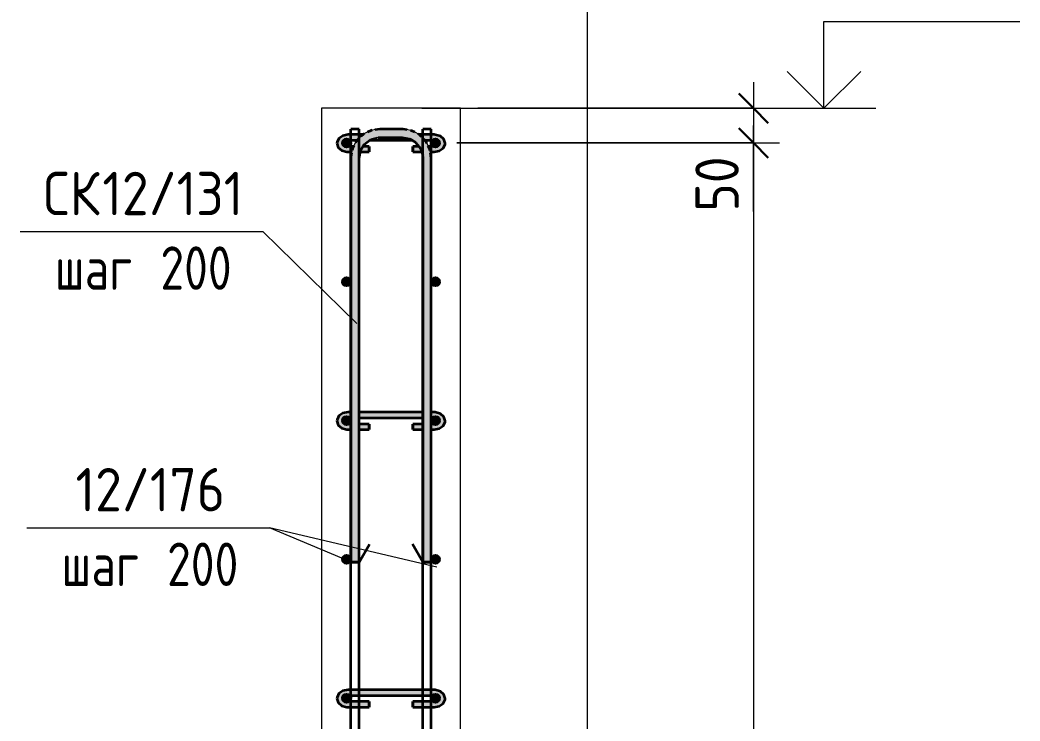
# Model space of a CAD drawing. Header units: millimetres. Extents: x -39709 to 12452, y -4989 to 80275.
# Drawn here: x 3761 to 5201, y -533 to 477 of the extents above; entities that cross this region are included whole.
import ezdxf

# ---------------------------------------------------------------- set-up
doc = ezdxf.new("R2010")
doc.units = ezdxf.units.MM
for name, color, linetype, lineweight in [('AA_Dim', 7, 'Continuous', 9), ('AA_Dim-25', 7, 'Continuous', 9), ('AA_Oformlenie', 7, 'Continuous', 9), ('AA_Vinoska', 7, 'Continuous', 9), ('AA_Visotnaya otmetka', 7, 'Continuous', 9), ('AF_Stena_Опалубка', 253, 'Continuous', 20), ('KR_Armatura', 7, 'Continuous', 20), ('KR_Armatura_Tonkie', 7, 'Continuous', 20)]:
    doc.layers.add(name, color=color, linetype=linetype, lineweight=lineweight)
doc.styles.add('ISOCPEUR_6', font='isocpeur.TTF', dxfattribs={"width": 0.9, "height": 62.5})
doc.styles.add('ISOCPEUR_7', font='isocpeur.TTF', dxfattribs={"width": 0.8, "height": 62.5})
doc.dimstyles.new('00_Точн_3_знака__прозр__2', dxfattribs={"dimscale": 304.8, "dimtxt": 62.672186, "dimasz": 0.139436, "dimexe": 0.123031, "dimexo": 0.082021, "dimgap": 0.008202, "dimtad": 1, "dimdec": 3, "dimrnd": 0.001, "dimdsep": 46, "dimtxsty": 'ISOCPEUR_6', "dimblk1": 'OBLIQUE', "dimblk2": 'OBLIQUE', "dimsah": 1, "dimcen": 0.09, "dimdle": 0.123031, "dimazin": 0, "dimtfac": 1, "dimtdec": 4, "dimtix": 1, "dimtmove": 1, "dimatfit": 3, "dimfxl": 1, "dimtvp": 1, "dimtolj": 1, "dimtzin": 0, "dimlwd": 18, "dimlwe": 18, "dimarcsym": 2})
doc.dimstyles.new('00_Точн_3_знака__прозр__3', dxfattribs={"dimscale": 304.8, "dimtxt": 62.672186, "dimasz": 0.139436, "dimexe": 0.123031, "dimexo": 0.082021, "dimgap": 0.008202, "dimtad": 1, "dimdec": 3, "dimrnd": 0.001, "dimdsep": 46, "dimtxsty": 'ISOCPEUR_6', "dimblk1": 'OBLIQUE', "dimblk2": 'OBLIQUE', "dimsah": 1, "dimcen": 0.09, "dimdle": 0.123031, "dimazin": 0, "dimtfac": 1, "dimtdec": 4, "dimtix": 1, "dimtmove": 0, "dimatfit": 3, "dimfxl": 1, "dimtvp": 1, "dimtolj": 1, "dimtzin": 0, "dimlwd": 18, "dimlwe": 18, "dimarcsym": 2})

# ---------------------------------------------------------------- blocks, each defined once
blk = doc.blocks.new('350_Стержень П торец СК-СГ _НесАрм_РабПлоск_ - 350_Стержень П торец СК-СГ _НесАрм_РабПлоск_-4048872-2-2 Армирование')
at = {"layer": 'KR_Armatura_Tonkie', "lineweight": 35}
blk.add_hatch(color=14, dxfattribs=at).paths.add_polyline_path([(-77196.1, -303.9), (-77196, 279.3), (-77195.1, 285.8), (-77192.1, 293.1), (-77187.3, 299.3), (-77181, 304.1), (-77173.8, 307.1), (-77166, 308.2), (-77134, 308.2), (-77126.1, 307.1), (-77118.1, 303.5), (-77112.6, 299.3), (-77107.8, 293.1), (-77104.8, 285.8), (-77103.8, 278), (-77103.8, -303.9), (-77092.1, -303.9), (-77092.1, 278), (-77093.6, 288.8), (-77097.7, 298.9), (-77104.4, 307.6), (-77113, 314.2), (-77123.1, 318.4), (-77134, 319.8), (-77166, 319.8), (-77176.8, 318.4), (-77186.9, 314.2), (-77196, 307), (-77202.2, 298.9), (-77206.4, 288.8), (-77207.8, 278), (-77207.8, -303.9)])
at = {"layer": 'KR_Armatura'}
for p, q in [((-77134, 319.8), (-77166, 319.8)), ((-77166, 308.2), (-77134, 308.2)), ((-77207.8, 278), (-77207.8, -303.9)), ((-77196.1, -303.9), (-77196.1, 278)), ((-77103.8, 278), (-77103.8, -303.9)), ((-77092.1, -303.9), (-77092.1, 278)), ((-77207.8, -303.9), (-77196.1, -303.9)), ((-77103.8, -303.9), (-77092.1, -303.9))]:
    blk.add_line(p, q, dxfattribs=at)
for centre, radius, start, end in [((-77166, 278), 41.8, 90, 135.9527), ((-77134, 278), 41.8, 44.0473, 90), ((-77166, 278), 41.8, 135.9527, 180), ((-77166, 278), 30.2, 90, 177.51), ((-77134, 278), 30.2, 2.49, 90), ((-77134, 278), 41.8, 360, 44.0473), ((-77166, 278), 30.2, 177.51, 180), ((-77134, 278), 30.2, 0, 2.49)]:
    blk.add_arc(centre, radius, start, end, dxfattribs=at)
at = {"layer": 'KR_Armatura_Tonkie', "lineweight": 35}
for p, q in [((-77207.8, -303.9), (-77196.1, -303.9)), ((-77103.8, -303.9), (-77092.1, -303.9))]:
    blk.add_line(p, q, dxfattribs=at)
blk = doc.blocks.new('350_Стержень П торец СК-СГ _НесАрм_РабПлоск_ - 350_Стержень П торец СК-СГ _НесАрм_РабПлоск_-V28-2-2 Армирование')
at = {"layer": 'KR_Armatura_Tonkie', "lineweight": 35}
h = blk.add_hatch(color=14, dxfattribs=at)
h.paths.add_polyline_path([(-77196.1, 278), (-77196, 278), (-77194.7, 286.3), (-77191.9, 293.1), (-77187, 299.3), (-77180.6, 304.1), (-77173.7, 307), (-77175.3, 306.5), (-77181.7, 303.6), (-77187.8, 298.7), (-77192.2, 292.7), (-77195.1, 285.8), (-77196.1, 278.6)])
h.paths.add_polyline_path([(-77207.8, 278), (-77206.3, 289), (-77201.9, 299.3), (-77194.8, 308.1), (-77186, 314.6), (-77175.8, 318.5), (-77177.2, 318.4), (-77187.1, 314.2), (-77196, 307.2), (-77202.5, 298.5), (-77206.5, 288.8), (-77208, 278)])
for points in [[(-77134, 319.8), (-77134, 320), (-77140.7, 319.8)], [(-77208, -303.9), (-77207.8, -303.9), (-77208, -303)], [(-77092.1, -303.9), (-77092, -303.9), (-77092.1, -303)]]:
    blk.add_hatch(color=14, dxfattribs=at).paths.add_polyline_path(points)
h = blk.add_hatch(color=14, dxfattribs=at)
h.paths.add_polyline_path([(-77103.8, 278), (-77103.8, 278), (-77105.1, 286.4), (-77108.3, 293.7), (-77113.2, 299.8), (-77119.3, 304.3), (-77126.2, 307.1), (-77125.8, 306.8), (-77118.9, 303.9), (-77112.5, 298.9), (-77107.8, 292.6), (-77105, 285.8), (-77104, 278)])
h.paths.add_polyline_path([(-77092, 278), (-77093.6, 289.3), (-77097.8, 299.3), (-77104.7, 308.1), (-77113.4, 314.6), (-77123.1, 318.6), (-77123, 318.3), (-77112.7, 314), (-77103.8, 306.9), (-77097.5, 298.3), (-77093.4, 287.8), (-77092.1, 278)])
for p, q in [((-77166, 320), (-77173.4, 318.9)), ((-77134, 320), (-77166, 320)), ((-77168.3, 307.9), (-77166, 308)), ((-77166, 308), (-77134, 308)), ((-77134, 308), (-77123.6, 306.1)), ((-77122.9, 305.8), (-77114.1, 300.5)), ((-77196, 278), (-77194.1, 288.3)), ((-77193.7, 289.1), (-77188.4, 297.8)), ((-77208, 278), (-77208, -303.9)), ((-77196, -303.9), (-77196, 278)), ((-77104.1, 280.4), (-77104, 278)), ((-77104, 278), (-77104, -303.9)), ((-77092, 278), (-77093.1, 285.4)), ((-77092, -303.9), (-77092, 278)), ((-77196, -303.9), (-77181, -277.9)), ((-77104, -303.9), (-77119, -277.9)), ((-77200.4, -303.9), (-77208, -303.9)), ((-77207.8, -303.9), (-77196.2, -303.9)), ((-77196, -303.9), (-77200.4, -303.9)), ((-77103.8, -303.9), (-77104, -303.9)), ((-77103.8, -303.9), (-77092.2, -303.9)), ((-77092, -303.9), (-77103.8, -303.9))]:
    blk.add_line(p, q, dxfattribs=at)
at = {"layer": 'KR_Armatura_Tonkie', "lineweight": 35, "flags": 128}
for points in [[(-77177.1, 318.3), (-77178.6, 318), (-77183.6, 315.6)], [(-77126.7, 318.9), (-77132.4, 320), (-77134, 320)], [(-77115.8, 315.4), (-77119.8, 317.5), (-77122.1, 318)], [(-77196.8, 305.9), (-77199.4, 303.4), (-77201, 300.5)], [(-77187.9, 313.5), (-77190.1, 312.3), (-77193.3, 309.3)], [(-77188.4, 297.9), (-77179.8, 304.6), (-77170, 307.6)], [(-77106.1, 308.9), (-77108.5, 311.4), (-77111.5, 313)], [(-77098.5, 299.9), (-77099.6, 302.2), (-77102.7, 305.3)], [(-77203.3, 296.2), (-77205.5, 292.1), (-77206, 289.8)], [(-77114, 300.4), (-77107.4, 291.9), (-77104.3, 282)], [(-77093.7, 289.1), (-77093.9, 290.7), (-77096.4, 295.6)], [(-77206.8, 285.2), (-77207.9, 279.5), (-77208, 278)]]:
    blk.add_lwpolyline(points, dxfattribs=at)
blk = doc.blocks.new('350_Стержень П торец СК-СГ _НесАрм_РабПлоск_ - 350_Стержень П торец СК-СГ _НесАрм_РабПлоск_-4142405-2-2 Армирование')
at = {"layer": 'KR_Armatura_Tonkie'}
for points in [[(-77214, -1106), (-77212.4, -1105.8), (-77211, -1105.2), (-77209.7, -1104.2), (-77208.8, -1103), (-77208.2, -1101.6), (-77208, -1100), (-77208.2, -1098.4), (-77208.8, -1097), (-77209.7, -1095.8), (-77211, -1094.8), (-77212.4, -1094.2), (-77214, -1094), (-77215.5, -1094.2), (-77217, -1094.8), (-77218.2, -1095.8), (-77219.2, -1097), (-77219.8, -1098.4), (-77220, -1100), (-77219.8, -1101.6), (-77219.2, -1103), (-77218.2, -1104.2), (-77217, -1105.2), (-77215.5, -1105.8)], [(-77086, -1106), (-77084.4, -1105.8), (-77083, -1105.2), (-77081.7, -1104.2), (-77080.8, -1103), (-77080.2, -1101.6), (-77080, -1100), (-77080.2, -1098.4), (-77080.8, -1097), (-77081.7, -1095.8), (-77083, -1094.8), (-77084.4, -1094.2), (-77086, -1094), (-77087.5, -1094.2), (-77089, -1094.8), (-77090.2, -1095.8), (-77091.2, -1097), (-77091.8, -1098.4), (-77092, -1100), (-77091.8, -1101.6), (-77091.2, -1103), (-77090.2, -1104.2), (-77089, -1105.2), (-77087.5, -1105.8)]]:
    blk.add_hatch(color=256, dxfattribs=at).paths.add_polyline_path(points)
at = {"layer": 'AA_Oformlenie'}
for centre, start, end in [((-77214, -1100), 90, 270), ((-77214, -1100), 270, 90), ((-77086, -1100), 90, 270), ((-77086, -1100), 270, 90)]:
    blk.add_arc(centre, 6, start, end, dxfattribs=at)
at = {"layer": 'KR_Armatura_Tonkie', "lineweight": 35}
for centre in [(-77214, -1100), (-77086, -1100)]:
    blk.add_circle(centre, 6, dxfattribs=at)
blk = doc.blocks.new('261_Шпилька массив _НесАрм_РабПлоск_ - 8 А240-4153523-2-2 Армирование')
at = {"layer": 'KR_Armatura_Tonkie', "lineweight": 35}
for points in [[(-77211.8, 287), (-77211.8, 293.8), (-77214.4, 294.1), (-77216.5, 294.6), (-77217, 294.8), (-77218.7, 296.5), (-77219.2, 297), (-77219.9, 299.5), (-77219.9, 300.1), (-77219.3, 302.6), (-77218.7, 303.6), (-77217.9, 304.5), (-77217, 305.2), (-77215.5, 305.8), (-77214, 306), (-77211.8, 306), (-77211.8, 310.8), (-77217.9, 310), (-77223.1, 307.5), (-77226.6, 303.8), (-77227.8, 299.5), (-77226.6, 295.2), (-77222.8, 291.1), (-77220.1, 289), (-77217.9, 288), (-77215.2, 287.6)], [(-77088, 287), (-77080.4, 288.5), (-77075.6, 291.6), (-77073, 295.6), (-77072, 299.5), (-77073.2, 303.8), (-77076.6, 307.5), (-77082.1, 310), (-77088, 310.8), (-77088, 305.6), (-77086.9, 305.9), (-77085.9, 306), (-77083.8, 305.5), (-77082.1, 304.5), (-77081.2, 303.5), (-77080.5, 302.3), (-77080.1, 301.2), (-77080.1, 299.2), (-77080.2, 298.4), (-77081, 296.6), (-77081.9, 295.6), (-77084, 294.4), (-77085.3, 294.1), (-77088, 293.8), (-77088, 287.2)], [(-77211.8, -113), (-77211.8, -106.2), (-77214.4, -105.9), (-77216.5, -105.4), (-77217, -105.2), (-77218.7, -103.5), (-77219.2, -103), (-77219.9, -100.5), (-77219.9, -99.9), (-77219.3, -97.5), (-77218.7, -96.4), (-77217.9, -95.5), (-77217, -94.8), (-77215.5, -94.2), (-77214, -94), (-77211.8, -94), (-77211.8, -89.2), (-77217.9, -90), (-77223.1, -92.5), (-77226.6, -96.2), (-77227.8, -100.5), (-77226.6, -104.8), (-77222.8, -108.9), (-77220.5, -110.8), (-77217.9, -112), (-77215.2, -112.4)], [(-77088, -113), (-77080.4, -111.5), (-77075.6, -108.4), (-77073.2, -104.8), (-77072, -100.5), (-77073.2, -96.2), (-77076.6, -92.5), (-77082.1, -90), (-77088, -89.2), (-77088, -94.4), (-77086.9, -94.1), (-77085.9, -94), (-77083.8, -94.5), (-77082.1, -95.5), (-77081.2, -96.5), (-77080.5, -97.7), (-77080.1, -98.8), (-77080.1, -100.8), (-77080.2, -101.6), (-77081, -103.4), (-77081.8, -104.3), (-77084, -105.6), (-77085.3, -105.9), (-77088, -106.2), (-77088, -112.8)], [(-77211.8, -513), (-77211.8, -506.2), (-77214.4, -505.9), (-77216.5, -505.4), (-77217, -505.1), (-77218.7, -503.5), (-77219.2, -503), (-77219.9, -500.5), (-77219.9, -499.9), (-77219.3, -497.4), (-77218.7, -496.4), (-77217.9, -495.5), (-77217, -494.8), (-77215.5, -494.2), (-77214, -494), (-77211.8, -494), (-77211.8, -489.2), (-77217.9, -490), (-77223.1, -492.5), (-77226.6, -496.2), (-77227.8, -500.5), (-77226.3, -505.1), (-77222.8, -508.9), (-77220.1, -511), (-77217.9, -512), (-77215.2, -512.4)], [(-77211.8, -489.2), (-77088, -489.2), (-77088, -488), (-77211.8, -488.1), (-77211.8, -488.5)], [(-77186, -496), (-77090.2, -495.8), (-77088, -494), (-77088, -489.2), (-77211.8, -489.2), (-77211.8, -494.5), (-77210.1, -495.5), (-77209.2, -496), (-77196, -496)], [(-77088, -513), (-77080.4, -511.5), (-77075.6, -508.4), (-77073.2, -504.8), (-77072, -500.5), (-77073.2, -496.2), (-77076.6, -492.5), (-77082.1, -490), (-77088, -489.2), (-77088, -494.4), (-77086.9, -494.1), (-77085.9, -494), (-77083.8, -494.5), (-77082.1, -495.5), (-77081.2, -496.5), (-77080.5, -497.7), (-77080.1, -498.8), (-77080.1, -500.8), (-77080.2, -501.6), (-77081, -503.4), (-77081.8, -504.3), (-77084, -505.6), (-77085.3, -505.9), (-77088, -506.2), (-77088, -512.8)], [(-77211.8, -506.2), (-77181.5, -506.2), (-77181.5, -505), (-77211, -505.2), (-77211.8, -505.8)], [(-77181.5, -513), (-77181.5, -506.2), (-77211.8, -506.2), (-77211.8, -513), (-77186, -513)], [(-77104, -506.2), (-77088, -506), (-77088.2, -505.5), (-77089.6, -505), (-77118.3, -505.1), (-77118.3, -506.2)], [(-77092, -513), (-77088, -512.8), (-77088, -506.2), (-77118.3, -506.2), (-77118.3, -513), (-77095.4, -513)]]:
    blk.add_hatch(color=256, dxfattribs=at).paths.add_polyline_path(points)
h = blk.add_hatch(color=256, dxfattribs=at)
h.paths.add_polyline_path([(-77211.8, 293.8), (-77211.8, 294.5), (-77212.4, 294)])
h.paths.add_polyline_path([(-77226.6, 303.8), (-77223.1, 307.5), (-77217.9, 310), (-77211.8, 310.8), (-77211.8, 312), (-77217.9, 311), (-77220.5, 309.8), (-77223.8, 307.2)])
h = blk.add_hatch(color=256, dxfattribs=at)
h.paths.add_polyline_path([(-77211.8, 310.8), (-77191.6, 310.8), (-77190.3, 312), (-77211.8, 311.9), (-77211.8, 311.5)])
h.paths.add_polyline_path([(-77104, 310.8), (-77088, 310.8), (-77088, 312), (-77109.6, 311.8), (-77108.3, 310.8), (-77104.3, 310.8)])
h = blk.add_hatch(color=256, dxfattribs=at)
h.paths.add_polyline_path([(-77097.6, 304), (-77090.2, 304.2), (-77088, 306), (-77088, 310.8), (-77108.1, 310.7), (-77103.6, 306.8), (-77101.4, 304), (-77097.7, 304)])
h.paths.add_polyline_path([(-77126.2, 304), (-77119.3, 304.1), (-77126.4, 307), (-77134, 308), (-77166, 308), (-77173.8, 307), (-77180.8, 304), (-77140.7, 304)])
h.paths.add_polyline_path([(-77209.2, 304), (-77198.4, 304.2), (-77195.1, 308.1), (-77191.6, 310.8), (-77211.8, 310.8), (-77211.8, 305.5), (-77210.1, 304.5), (-77209.5, 304)])
h = blk.add_hatch(color=256, dxfattribs=at)
h.paths.add_polyline_path([(-77088, 293.8), (-77087.5, 294.2), (-77088, 294.2), (-77088, 294)])
h.paths.add_polyline_path([(-77073.2, 303.8), (-77075.6, 307.4), (-77080.4, 310.5), (-77088, 311.9), (-77088, 310.8), (-77081.8, 310), (-77076.6, 307.5)])
h = blk.add_hatch(color=256, dxfattribs=at)
h.paths.add_polyline_path([(-77211.8, 293.8), (-77204.5, 293.8), (-77204, 295), (-77211, 294.8), (-77211.8, 294.2)])
h.paths.add_polyline_path([(-77181.5, 293.8), (-77181.5, 295), (-77190.5, 294.9), (-77191.3, 293.8), (-77186, 293.8)])
h = blk.add_hatch(color=256, dxfattribs=at)
h.paths.add_polyline_path([(-77181.5, 287), (-77181.5, 293.8), (-77191.3, 293.8), (-77192.3, 292.1), (-77194.4, 287), (-77186, 287)])
h.paths.add_polyline_path([(-77208.7, 287), (-77206.8, 287.2), (-77206.1, 289.8), (-77204.5, 293.8), (-77211.8, 293.8), (-77211.8, 287)])
h = blk.add_hatch(color=256, dxfattribs=at)
h.paths.add_polyline_path([(-77118.3, 293.8), (-77108.8, 294), (-77109.5, 295), (-77118.3, 294.9), (-77118.3, 294.5)])
h.paths.add_polyline_path([(-77095.4, 293.8), (-77088, 294), (-77088.2, 294.5), (-77089.6, 295), (-77095.9, 294.9), (-77095.4, 293.8)])
h = blk.add_hatch(color=256, dxfattribs=at)
h.paths.add_polyline_path([(-77092.8, 287), (-77088, 287.2), (-77088, 293.8), (-77095.4, 293.7), (-77093.3, 288.2), (-77093.1, 287)])
h.paths.add_polyline_path([(-77105.6, 287), (-77105.6, 287.3), (-77108.6, 293.8), (-77118.3, 293.8), (-77118.1, 287), (-77106, 287)])
h = blk.add_hatch(color=256, dxfattribs=at)
h.paths.add_polyline_path([(-77211.8, -106.2), (-77211.8, -105.5), (-77212.4, -106)])
h.paths.add_polyline_path([(-77226.6, -96.2), (-77223.1, -92.5), (-77217.7, -90), (-77211.8, -89.2), (-77211.8, -88), (-77218, -89), (-77220.5, -90.2), (-77223.8, -92.8)])
h = blk.add_hatch(color=256, dxfattribs=at)
h.paths.add_polyline_path([(-77186, -89.2), (-77104, -89.1), (-77104, -88), (-77196, -88.1), (-77196, -89.2)])
h.paths.add_polyline_path([(-77208.7, -89.2), (-77208, -89.2), (-77208, -88), (-77211.8, -88.1), (-77211.8, -89.2)])
h.paths.add_polyline_path([(-77092, -89.2), (-77088, -89.2), (-77088, -88), (-77092, -88.2), (-77092, -89.2)])
h = blk.add_hatch(color=256, dxfattribs=at)
h.paths.add_polyline_path([(-77186, -96), (-77104, -95.9), (-77104, -89.2), (-77196, -89.2), (-77196, -96)])
h.paths.add_polyline_path([(-77209.5, -96), (-77208, -95.9), (-77208, -89.2), (-77211.8, -89.2), (-77211.8, -94.5), (-77210.1, -95.5), (-77209.5, -96)])
h.paths.add_polyline_path([(-77090.4, -96), (-77089.8, -95.5), (-77088, -94), (-77088, -89.2), (-77092, -89.2), (-77091.8, -96), (-77090.6, -96)])
h = blk.add_hatch(color=256, dxfattribs=at)
h.paths.add_polyline_path([(-77088, -106.2), (-77087.5, -105.8), (-77088, -105.8), (-77088, -106)])
h.paths.add_polyline_path([(-77073.2, -96.2), (-77075.6, -92.6), (-77080.4, -89.5), (-77088, -88.1), (-77088, -89.2), (-77081.8, -90), (-77076.6, -92.5)])
h = blk.add_hatch(color=256, dxfattribs=at)
h.paths.add_polyline_path([(-77209.7, -106.2), (-77208, -106.2), (-77208, -105), (-77211, -105.2), (-77211.8, -105.8), (-77211.8, -106.2)])
h.paths.add_polyline_path([(-77181.5, -106.2), (-77181.5, -105), (-77196, -105.1), (-77196, -106.2), (-77186, -106.2)])
h = blk.add_hatch(color=256, dxfattribs=at)
h.paths.add_polyline_path([(-77186, -113), (-77181.5, -112.8), (-77181.5, -106.2), (-77196, -106.2), (-77196, -113)])
h.paths.add_polyline_path([(-77208, -113), (-77208, -106.2), (-77211.8, -106.2), (-77211.8, -113), (-77208.7, -113)])
h = blk.add_hatch(color=256, dxfattribs=at)
h.paths.add_polyline_path([(-77104, -106.2), (-77104, -105), (-77118.3, -105.1), (-77118.3, -106.2)])
h.paths.add_polyline_path([(-77088, -106.2), (-77088.2, -105.5), (-77089.6, -105), (-77092, -105.2), (-77092, -106.2), (-77088.4, -106.2)])
h = blk.add_hatch(color=256, dxfattribs=at)
h.paths.add_polyline_path([(-77092, -113), (-77088, -112.8), (-77088, -106.2), (-77092, -106.2), (-77092, -113)])
h.paths.add_polyline_path([(-77104, -113), (-77104, -106.2), (-77118.3, -106.2), (-77118.3, -113)])
h = blk.add_hatch(color=256, dxfattribs=at)
h.paths.add_polyline_path([(-77211.8, -506.2), (-77211.8, -505.5), (-77212.4, -506)])
h.paths.add_polyline_path([(-77226.6, -496.2), (-77223.1, -492.5), (-77217.7, -490), (-77211.8, -489.2), (-77211.8, -488), (-77218, -489), (-77220.9, -490.6), (-77223.8, -492.8)])
h = blk.add_hatch(color=256, dxfattribs=at)
h.paths.add_polyline_path([(-77088, -506.2), (-77087.5, -505.8), (-77088, -505.8), (-77088, -506)])
h.paths.add_polyline_path([(-77073.2, -496.2), (-77075.6, -492.6), (-77080.4, -489.5), (-77088, -488.1), (-77088, -489.2), (-77081.8, -490), (-77076.6, -492.5)])
for p, q in [((-77208, 312), (-77211.8, 312)), ((-77209.6, 304), (-77208, 304)), ((-77196, 312), (-77208, 312)), ((-77208, 304), (-77198.5, 304)), ((-77190.1, 312), (-77196, 312)), ((-77181, 304), (-77119, 304)), ((-77104, 312), (-77109.9, 312)), ((-77092, 312), (-77104, 312)), ((-77101.4, 304), (-77092, 304)), ((-77088, 312), (-77092, 312)), ((-77092, 304), (-77090.4, 304)), ((-77208, 295), (-77210.7, 295)), ((-77204, 295), (-77208, 295)), ((-77181.5, 295), (-77190.4, 295)), ((-77181.5, 295), (-77181.5, 293.8)), ((-77181.5, 288.2), (-77181.5, 294.9)), ((-77181.5, 293.8), (-77181.5, 287)), ((-77181.5, 287.2), (-77181.5, 288.2)), ((-77109.5, 295), (-77118.3, 295)), ((-77118.3, 293.8), (-77118.3, 295)), ((-77118.3, 294.9), (-77118.3, 288.2)), ((-77118.3, 287), (-77118.3, 293.8)), ((-77118.3, 288.2), (-77118.3, 287.2)), ((-77092, 295), (-77095.9, 295)), ((-77089.2, 295), (-77092, 295)), ((-77211.8, 287), (-77208, 287)), ((-77208, 287), (-77206.7, 287)), ((-77194.4, 287), (-77181.5, 287)), ((-77118.3, 287), (-77105.5, 287)), ((-77093.2, 287), (-77092, 287)), ((-77092, 287), (-77088, 287)), ((-77208, -88), (-77211.8, -88)), ((-77209.6, -96), (-77208, -96)), ((-77104, -88), (-77196, -88)), ((-77196, -96), (-77104, -96)), ((-77088, -88), (-77092, -88)), ((-77092, -96), (-77090.4, -96)), ((-77211.8, -113), (-77208, -113)), ((-77208, -105), (-77210.7, -105)), ((-77181.5, -105), (-77196, -105)), ((-77196, -113), (-77181.5, -113)), ((-77181.5, -105), (-77181.5, -106.2)), ((-77181.5, -111.8), (-77181.5, -105.1)), ((-77181.5, -106.2), (-77181.5, -113)), ((-77181.5, -112.8), (-77181.5, -111.8)), ((-77104, -105), (-77118.3, -105)), ((-77118.3, -106.2), (-77118.3, -105)), ((-77118.3, -105.1), (-77118.3, -111.8)), ((-77118.3, -113), (-77118.3, -106.2)), ((-77118.3, -111.8), (-77118.3, -112.8)), ((-77118.3, -113), (-77104, -113)), ((-77089.2, -105), (-77092, -105)), ((-77092, -113), (-77088, -113)), ((-77208, -488), (-77211.8, -488)), ((-77196, -488), (-77208, -488)), ((-77104, -488), (-77196, -488)), ((-77092, -488), (-77104, -488)), ((-77088, -488), (-77092, -488)), ((-77209.6, -496), (-77208, -496)), ((-77208, -496), (-77196, -496)), ((-77196, -496), (-77104, -496)), ((-77104, -496), (-77092, -496)), ((-77092, -496), (-77090.4, -496)), ((-77211.8, -513), (-77208, -513)), ((-77208, -505), (-77210.7, -505)), ((-77196, -505), (-77208, -505)), ((-77208, -513), (-77196, -513)), ((-77181.5, -505), (-77196, -505)), ((-77196, -513), (-77181.5, -513)), ((-77181.5, -505), (-77181.5, -506.2)), ((-77181.5, -511.8), (-77181.5, -505.1)), ((-77181.5, -506.2), (-77181.5, -513)), ((-77181.5, -512.8), (-77181.5, -511.8)), ((-77104, -505), (-77118.3, -505)), ((-77118.3, -506.2), (-77118.3, -505)), ((-77118.3, -505.1), (-77118.3, -511.8)), ((-77118.3, -513), (-77118.3, -506.2)), ((-77118.3, -511.8), (-77118.3, -512.8)), ((-77118.3, -513), (-77104, -513)), ((-77092, -505), (-77104, -505)), ((-77104, -513), (-77092, -513)), ((-77089.2, -505), (-77092, -505)), ((-77092, -513), (-77088, -513))]:
    blk.add_line(p, q, dxfattribs=at)
at = {"layer": 'KR_Armatura_Tonkie', "lineweight": 35, "flags": 128}
for points in [[(-77211.8, 312), (-77219.4, 310.5), (-77225, 306.6), (-77227.7, 301.1), (-77227.8, 299.5)], [(-77072, 299.5), (-77073.8, 305.4), (-77078.8, 309.8), (-77086.1, 311.9), (-77088, 312)], [(-77227.8, 299.5), (-77225.9, 293.6), (-77220.9, 289.2), (-77213.7, 287.1), (-77211.8, 287)], [(-77088, 287), (-77080.4, 288.5), (-77074.8, 292.4), (-77072.1, 297.9), (-77072, 299.5)], [(-77211.8, -88), (-77219.4, -89.5), (-77225, -93.4), (-77227.7, -98.9), (-77227.8, -100.5)], [(-77227.8, -100.5), (-77225.9, -106.4), (-77220.9, -110.8), (-77213.7, -112.9), (-77211.8, -113)], [(-77072, -100.5), (-77073.8, -94.6), (-77078.8, -90.2), (-77086.1, -88.1), (-77088, -88)], [(-77088, -113), (-77080.4, -111.5), (-77074.8, -107.6), (-77072.1, -102.1), (-77072, -100.5)], [(-77211.8, -488), (-77219.4, -489.5), (-77225, -493.4), (-77227.7, -498.9), (-77227.8, -500.5)], [(-77072, -500.5), (-77073.8, -494.6), (-77078.8, -490.2), (-77086.1, -488.1), (-77088, -488)], [(-77227.8, -500.5), (-77225.9, -506.4), (-77220.9, -510.8), (-77213.7, -512.9), (-77211.8, -513)], [(-77088, -513), (-77080.4, -511.5), (-77074.8, -507.6), (-77072.1, -502.1), (-77072, -500.5)]]:
    blk.add_lwpolyline(points, dxfattribs=at)
blk = doc.blocks.new('011_Прямоугольник обрыва _ЭлУзла_ - 011_Прямоугольник обрыва _ЭлУзла_-4146452-2-2 Армирование')
at = {"layer": 'AA_Oformlenie'}
blk.add_line((-76867.3, 1978.9), (-76867.3, -1512.6), dxfattribs=at)
blk = doc.blocks.new('DIMBLOCK107-2-2 Армирование')
at = {"layer": 'AA_Dim-25', "lineweight": 18}
for p, q in [((4817.4, 387.5), (4817.4, 300)), ((4420, 350), (4854.9, 350)), ((4817.4, 350), (4420, 350)), ((4817.4, 304.1), (4817.4, 325)), ((4817.4, 201.1), (4817.4, 304.1)), ((4390, 300), (4854.9, 300)), ((4817.4, 300), (4390, 300))]:
    blk.add_line(p, q, dxfattribs=at)
at = {"layer": 'AA_Dim-25', "lineweight": 30}
for p, q in [((4817.4, 350), (4796.1, 371.2)), ((4817.4, 350), (4838.6, 328.7)), ((4817.4, 300), (4796.1, 321.3)), ((4817.4, 300), (4838.6, 278.8))]:
    blk.add_line(p, q, dxfattribs=at)
at = {"layer": 'AA_Dim-25', "color": 0, "lineweight": 18, "insert": (4733.5, 201.1), "char_height": 62.5, "width": 93.654, "attachment_point": 1, "rotation": 90, "line_spacing_factor": 1.135194, "style": 'ISOCPEUR_6'}
blk.add_mtext('50', dxfattribs=at)
blk = doc.blocks.new('_Oblique')
at = {"color": 0, "linetype": 'ByBlock', "lineweight": -2}
blk.add_line((-0.5, -0.5), (0.5, 0.5), dxfattribs=at)
blk = doc.blocks.new('DIMBLOCK108-2-2 Армирование')
at = {"layer": 'AA_Dim-25', "lineweight": 30}
for p, q in [((4817.4, 300), (4796.1, 321.3)), ((4817.4, 300), (4838.6, 278.8)), ((4817.4, -2900), (4796.1, -2878.7)), ((4817.4, -2900), (4838.6, -2921.2))]:
    blk.add_line(p, q, dxfattribs=at)
at = {"layer": 'AA_Dim-25', "lineweight": 18}
for p, q in [((4390, 300), (4854.9, 300)), ((4817.4, 300), (4390, 300)), ((4817.4, 300), (4817.4, -2900)), ((4390, -2900), (4854.9, -2900)), ((4817.4, -2900), (4390, -2900))]:
    blk.add_line(p, q, dxfattribs=at)
at = {"layer": 'AA_Dim-25', "color": 0, "lineweight": 18, "insert": (4733.5, -1508.7), "char_height": 62.5, "width": 500.904, "attachment_point": 1, "rotation": 90, "line_spacing_factor": 1.135194, "style": 'ISOCPEUR_6'}
blk.add_mtext('200х16=3200', dxfattribs=at)
blk = doc.blocks.new('042_М_Арматуры - Диам длина поз _ Комментарий-3662934-2-2 Армирование')
at = {"layer": 'AA_Vinoska'}
blk.add_line((-77986.3, -2807.2), (-77636.3, -2807.2), dxfattribs=at)
blk = doc.blocks.new('Высотные отметки - Стрелка вверх-400292-2-2 Армирование')
at = {"layer": 'AA_Vinoska'}
for p, q in [((-76526.3, 475), (-76243.8, 475)), ((-76526.3, 350), (-76526.3, 475)), ((-76526.3, 350), (-76579.3, 403)), ((-76526.3, 350), (-76473.2, 403)), ((-76601.3, 350), (-76451.3, 350))]:
    blk.add_line(p, q, dxfattribs=at)

msp = doc.modelspace()

# ---------------------------------------------------------------- hatches: boundary and pattern name
at = {"layer": 'KR_Armatura'}
h = msp.add_hatch(color=256, dxfattribs=at)
edge = h.paths.add_edge_path()
edge.add_arc((4231.0174, 300), 6, 0, 360)
for points in [[(4231.0174, 294), (4236.2135, 297), (4236.2135, 303), (4231.0174, 306), (4225.8212, 303), (4225.8212, 297), (4228.1674, 295.6455)], [(4359.0174, 294), (4364.2135, 297), (4364.2135, 303), (4359.0174, 306), (4353.8212, 303), (4353.8212, 297), (4356.1674, 295.6455)], [(4231.0174, 94), (4236.2135, 97), (4236.2135, 103), (4231.0174, 106), (4225.8212, 103), (4225.8212, 97)], [(4359.0174, 94), (4364.2135, 97), (4364.2135, 103), (4359.0174, 106), (4353.8212, 103), (4353.8212, 97)], [(4231.0174, -106), (4236.2135, -103), (4236.2135, -97), (4231.0174, -94), (4225.8212, -97), (4225.8212, -103)], [(4359.0174, -106), (4364.2135, -103), (4364.2135, -97), (4359.0174, -94), (4353.8212, -97), (4353.8212, -103)], [(4231.0174, -306), (4236.2135, -303), (4236.2135, -297), (4231.0174, -294), (4225.8212, -297), (4225.8212, -303)], [(4359.0174, -306), (4364.2135, -303), (4364.2135, -297), (4359.0174, -294), (4353.8212, -297), (4353.8212, -303)], [(4231.0174, -506), (4236.2135, -503), (4236.2135, -497), (4231.0174, -494), (4225.8212, -497), (4225.8212, -503), (4229.5248, -505.1382)], [(4359.0174, -506), (4364.2135, -503), (4364.2135, -497), (4359.0174, -494), (4353.8212, -497), (4353.8212, -503), (4357.5248, -505.1382)]]:
    msp.add_hatch(color=256, dxfattribs=at).paths.add_polyline_path(points)
h = msp.add_hatch(color=256, dxfattribs=at)
edge = h.paths.add_edge_path()
edge.add_arc((4359.0174, 300), 6, 0, 360)
h = msp.add_hatch(color=256, dxfattribs=at)
edge = h.paths.add_edge_path()
edge.add_arc((4231.0174, 100), 6, 0, 360)
h = msp.add_hatch(color=256, dxfattribs=at)
edge = h.paths.add_edge_path()
edge.add_arc((4359.0174, 100), 6, 0, 360)
h = msp.add_hatch(color=256, dxfattribs=at)
edge = h.paths.add_edge_path()
edge.add_arc((4231.0174, -100), 6, 0, 360)
h = msp.add_hatch(color=256, dxfattribs=at)
edge = h.paths.add_edge_path()
edge.add_arc((4359.0174, -100), 6, 0, 360)
h = msp.add_hatch(color=256, dxfattribs=at)
edge = h.paths.add_edge_path()
edge.add_arc((4231.0174, -300), 6, 0, 360)
h = msp.add_hatch(color=256, dxfattribs=at)
edge = h.paths.add_edge_path()
edge.add_arc((4359.0174, -300), 6, 0, 360)
h = msp.add_hatch(color=256, dxfattribs=at)
edge = h.paths.add_edge_path()
edge.add_arc((4231.0174, -500), 6, 0, 360)
h = msp.add_hatch(color=256, dxfattribs=at)
edge = h.paths.add_edge_path()
edge.add_arc((4359.0174, -500), 6, 0, 360)

# ---------------------------------------------------------------- linework, layer by layer
at = {"layer": 'AA_Vinoska'}
for p, q in [((4245.9926, 39.6528), (4110.5308, 172.2015)), ((4224.1439, -298.2734), (4120.1667, -254.5761)), ((4361.0623, -311.3826), (4120.1667, -254.5761))]:
    msp.add_line(p, q, dxfattribs=at)
at = {"layer": 'AA_Visotnaya otmetka'}
for q in [(4918.6915, 350), (4339.1969, 350)]:
    msp.add_line((4339.1969, 350), q, dxfattribs=at)
at = {"layer": 'AF_Stena_Опалубка'}
for p, q in [((4395.0174, 350), (4195.0174, 350)), ((4195.0174, 350), (4195.0174, -2950)), ((4395.0174, -2950), (4395.0174, 350))]:
    msp.add_line(p, q, dxfattribs=at)
at = {"layer": 'KR_Armatura'}
for p, q in [((4231.0174, 306), (4225.8212, 303)), ((4225.8212, 303), (4225.8212, 297)), ((4236.2135, 303), (4231.0174, 306)), ((4236.2135, 297), (4236.2135, 303)), ((4359.0174, 306), (4353.8212, 303)), ((4353.8212, 303), (4353.8212, 297)), ((4364.2135, 303), (4359.0174, 306)), ((4364.2135, 297), (4364.2135, 303)), ((4225.8212, 297), (4228.1674, 295.6455)), ((4228.1674, 295.6455), (4231.0174, 294)), ((4231.0174, 294), (4236.2135, 297)), ((4353.8212, 297), (4356.1674, 295.6455)), ((4356.1674, 295.6455), (4359.0174, 294)), ((4359.0174, 294), (4364.2135, 297)), ((4231.0174, 106), (4225.8212, 103)), ((4225.8212, 103), (4225.8212, 97)), ((4236.2135, 103), (4231.0174, 106)), ((4236.2135, 97), (4236.2135, 103)), ((4359.0174, 106), (4353.8212, 103)), ((4353.8212, 103), (4353.8212, 97)), ((4364.2135, 103), (4359.0174, 106)), ((4364.2135, 97), (4364.2135, 103)), ((4225.8212, 97), (4231.0174, 94)), ((4231.0174, 94), (4236.2135, 97)), ((4353.8212, 97), (4359.0174, 94)), ((4359.0174, 94), (4364.2135, 97)), ((4231.0174, -94), (4225.8212, -97)), ((4225.8212, -97), (4225.8212, -103)), ((4236.2135, -97), (4231.0174, -94)), ((4236.2135, -103), (4236.2135, -97)), ((4359.0174, -94), (4353.8212, -97)), ((4353.8212, -97), (4353.8212, -103)), ((4364.2135, -97), (4359.0174, -94)), ((4364.2135, -103), (4364.2135, -97)), ((4225.8212, -103), (4231.0174, -106)), ((4231.0174, -106), (4236.2135, -103)), ((4353.8212, -103), (4359.0174, -106)), ((4359.0174, -106), (4364.2135, -103)), ((4231.0174, -294), (4225.8212, -297)), ((4225.8212, -297), (4225.8212, -303)), ((4236.2135, -297), (4231.0174, -294)), ((4236.2135, -303), (4236.2135, -297)), ((4359.0174, -294), (4353.8212, -297)), ((4353.8212, -297), (4353.8212, -303)), ((4364.2135, -297), (4359.0174, -294)), ((4364.2135, -303), (4364.2135, -297)), ((4225.8212, -303), (4231.0174, -306)), ((4231.0174, -306), (4236.2135, -303)), ((4353.8212, -303), (4359.0174, -306)), ((4359.0174, -306), (4364.2135, -303)), ((4231.0174, -494), (4225.8212, -497)), ((4225.8212, -497), (4225.8212, -503)), ((4225.8212, -503), (4229.5248, -505.1382)), ((4236.2135, -497), (4231.0174, -494)), ((4231.0174, -506), (4236.2135, -503)), ((4236.2135, -503), (4236.2135, -497)), ((4359.0174, -494), (4353.8212, -497)), ((4353.8212, -497), (4353.8212, -503)), ((4353.8212, -503), (4357.5248, -505.1382)), ((4364.2135, -497), (4359.0174, -494)), ((4359.0174, -506), (4364.2135, -503)), ((4364.2135, -503), (4364.2135, -497)), ((4229.5248, -505.1382), (4231.0174, -506)), ((4357.5248, -505.1382), (4359.0174, -506))]:
    msp.add_line(p, q, dxfattribs=at)
for centre in [(4231.0174, 300), (4359.0174, 300), (4231.0174, 100), (4359.0174, 100), (4231.0174, -100), (4359.0174, -100), (4231.0174, -300), (4359.0174, -300), (4231.0174, -500), (4359.0174, -500)]:
    msp.add_circle(centre, 6, dxfattribs=at)
at = {"layer": 'KR_Armatura_Tonkie', "lineweight": 35}
for p, q in [((4249.0174, 320), (4237.0174, 320)), ((4237.0174, -2942), (4237.0174, 320)), ((4249.0174, 320), (4237.0174, 320)), ((4237.0174, -2942), (4237.0174, 320)), ((4249.0174, -2942), (4249.0174, 320)), ((4249.0174, -2942), (4249.0174, 320)), ((4353.0174, 320), (4341.0174, 320)), ((4341.0174, -2942), (4341.0174, 320)), ((4353.0174, 320), (4341.0174, 320)), ((4341.0174, -2942), (4341.0174, 320)), ((4353.0174, -2942), (4353.0174, 320)), ((4353.0174, -2942), (4353.0174, 320))]:
    msp.add_line(p, q, dxfattribs=at)

# ---------------------------------------------------------------- block references
at = {"layer": 'AA_Oformlenie'}
msp.add_blockref('011_Прямоугольник обрыва _ЭлУзла_ - 011_Прямоугольник обрыва _ЭлУзла_-4146452-2-2 Армирование', (81444.9737, 0), dxfattribs=at)
at = {"layer": 'AA_Vinoska'}
for name, p in [('Высотные отметки - Стрелка вверх-400292-2-2 Армирование', (81444.9737, 0)), ('042_М_Арматуры - Диам длина поз _ Комментарий-3662934-2-2 Армирование', (81746.8387, 2979.4136)), ('042_М_Арматуры - Диам длина поз _ Комментарий-3662934-2-2 Армирование', (81756.4747, 2552.6361)), ('042_М_Арматуры - Диам длина поз _ Комментарий-3662934-2-2 Армирование', (81756.4747, 2552.6361))]:
    msp.add_blockref(name, p, dxfattribs=at)
at = {"layer": 'KR_Armatura'}
for p in [(81444.9737, 1400), (81444.9737, 1200), (81444.9737, 1000), (81444.9737, 800), (81444.9737, 600)]:
    msp.add_blockref('350_Стержень П торец СК-СГ _НесАрм_РабПлоск_ - 350_Стержень П торец СК-СГ _НесАрм_РабПлоск_-4142405-2-2 Армирование', p, dxfattribs=at)
at = {"layer": 'KR_Armatura_Tonkie', "lineweight": 35}
for name in ['350_Стержень П торец СК-СГ _НесАрм_РабПлоск_ - 350_Стержень П торец СК-СГ _НесАрм_РабПлоск_-V28-2-2 Армирование', '350_Стержень П торец СК-СГ _НесАрм_РабПлоск_ - 350_Стержень П торец СК-СГ _НесАрм_РабПлоск_-4048872-2-2 Армирование', '261_Шпилька массив _НесАрм_РабПлоск_ - 8 А240-4153523-2-2 Армирование']:
    msp.add_blockref(name, (81444.9737, 0), dxfattribs=at)

# ---------------------------------------------------------------- texts
at = {"layer": 'AA_Vinoska', "char_height": 62.5, "attachment_point": 1}
for s, insert, width, style in [('СК', (3794.3593, 258.4577), 102.816422, 'ISOCPEUR_6'), ('12/131', (3879.1913, 258.4577), 248.923969, 'ISOCPEUR_6'), (' 200', (3930.9572, 150.9814), 166.751, 'ISOCPEUR_7'), ('шаг', (3810.5718, 150.9814), 145.907125, 'ISOCPEUR_7'), ('12/176', (3840.5577, -168.3198), 263.354344, 'ISOCPEUR_6'), ('12/176', (3840.5577, -168.3198), 263.354344, 'ISOCPEUR_6'), (' 200', (3940.5932, -275.7962), 166.751, 'ISOCPEUR_7'), ('шаг', (3820.2077, -275.7962), 145.907125, 'ISOCPEUR_7')]:
    msp.add_mtext(s, dxfattribs=dict(at, insert=insert, width=width, style=style))

# ---------------------------------------------------------------- dimensions: what is measured, and where the dimension line sits
at = {"layer": 'AA_Dim', "lineweight": 18}
dim = msp.add_linear_dim(base=(4817.3928, 300), p1=(4395.0174, 350), p2=(4365.0174, 300), angle=90, dimstyle='00_Точн_3_знака__прозр__2', override={"dimpost": '<>', "dimfxl": 58.309519}, dxfattribs=at)
dim.commit()
dim.dimension.update_dxf_attribs({"geometry": 'DIMBLOCK107-2-2 Армирование', "text_midpoint": (4775.1395, 247.9071), "dimtype": 160, "text_rotation": 90})
dim = msp.add_linear_dim(base=(4817.3928, -2900), p1=(4365.0174, 300), p2=(4365.0174, -2900), angle=90, dimstyle='00_Точн_3_знака__прозр__3', override={"dimpost": '200х16=<>', "dimfxl": 3200}, dxfattribs=at)
dim.commit()
dim.dimension.update_dxf_attribs({"geometry": 'DIMBLOCK108-2-2 Армирование', "text_midpoint": (4783.6428, -1300)})

doc.saveas('drawing.dxf')
